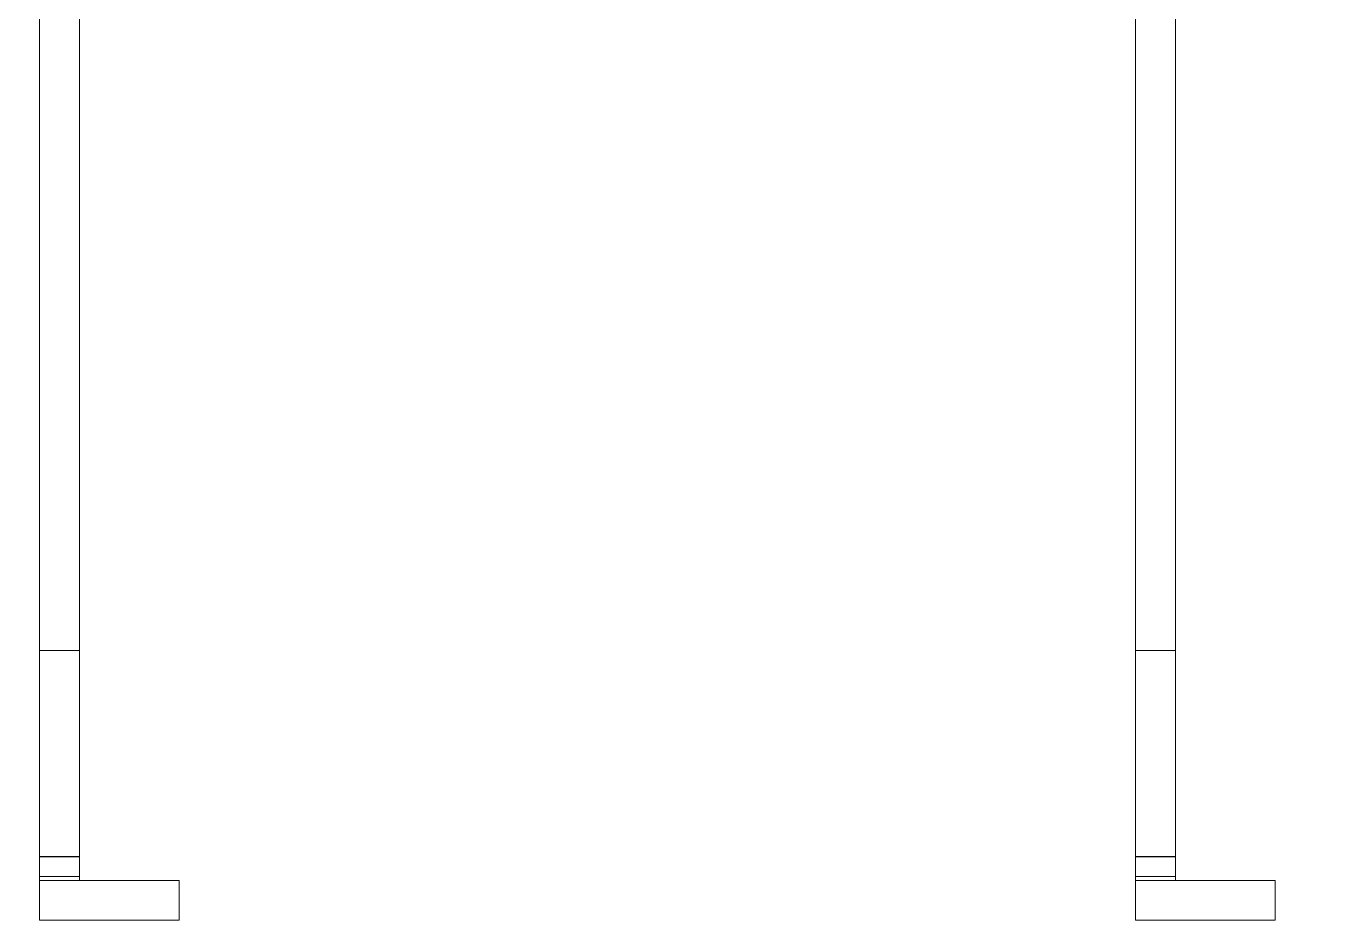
# Model space of a CAD drawing. Header units: millimetres. Extents: x -46169 to 237885, y -84465 to 18123.
# Drawn here: x 110306.4 to 110635.5, y -80952.7 to -80728 of the extents above; entities that cross this region are included whole.
import ezdxf

# ---------------------------------------------------------------- set-up
doc = ezdxf.new("R2010")
doc.units = ezdxf.units.MM
doc.header["$MEASUREMENT"] = 0
doc.linetypes.add('Wipeout_Contour', pattern=[1000, 0, -1000])
doc.layers.add('New_A-20-M_Floor_Slab', color=7, linetype='Continuous')
doc.layers.add('New_A-35-M_FFE_Fixed', color=7, linetype='Continuous')
doc.layers.add('New_A-35-M_FFE_Fixed_Pen_No__1', color=7, linetype='Continuous', lineweight=13)

# ---------------------------------------------------------------- blocks, each defined once
blk = doc.blocks.new('Section Elem_4_2', base_point=(64459.15, -84332.61))
at = {"color": 254, "linetype": 'Wipeout_Contour', "lineweight": 0, "ltscale": 25429937.22512363}
blk.add_wipeout([(110238.31, -80783.86), (110303.02, -80783.86), (110303.02, -80952.86), (110238.31, -80952.86), (110238.31, -80953.11), (121390.86, -80953.11), (121390.86, -80952.86), (121326.16, -80952.86), (121326.16, -80783.86), (121390.86, -80783.86), (121390.86, -80715.11), (121319.73, -80715.11), (121319.73, -80952.36), (121284.73, -80952.36), (121284.73, -80942.36), (121309.73, -80942.36), (121309.73, -80715.11), (121044.73, -80715.11), (121044.73, -80952.36), (121009.73, -80952.36), (121009.73, -80942.36), (121034.73, -80942.36), (121034.73, -80715.11), (120494.73, -80715.11), (120494.73, -80942.36), (120520.23, -80942.36), (120520.23, -80952.36), (120459.23, -80952.36), (120459.23, -80942.36), (120484.73, -80942.36), (120484.73, -80715.11), (119944.73, -80715.11), (119944.73, -80942.36), (119969.73, -80942.36), (119969.73, -80952.36), (119909.73, -80952.36), (119909.73, -80942.36), (119934.73, -80942.36), (119934.73, -80715.11), (119394.73, -80715.11), (119394.73, -80942.36), (119420.23, -80942.36), (119420.23, -80952.36), (119359.23, -80952.36), (119359.23, -80942.36), (119384.73, -80942.36), (119384.73, -80715.11), (118844.73, -80715.11), (118844.73, -80942.36), (118869.73, -80942.36), (118869.73, -80952.36), (118809.73, -80952.36), (118809.73, -80942.36), (118834.73, -80942.36), (118834.73, -80715.11), (118294.73, -80715.11), (118294.73, -80942.36), (118320.23, -80942.36), (118320.23, -80952.36), (118259.23, -80952.36), (118259.23, -80942.36), (118284.73, -80942.36), (118284.73, -80715.11), (117744.73, -80715.11), (117744.73, -80942.36), (117769.73, -80942.36), (117769.73, -80952.36), (117709.73, -80952.36), (117709.73, -80942.36), (117734.73, -80942.36), (117734.73, -80715.11), (117194.73, -80715.11), (117194.73, -80942.36), (117220.23, -80942.36), (117220.23, -80952.36), (117159.73, -80952.36), (117159.73, -80942.36), (117184.73, -80942.36), (117184.73, -80715.11), (116644.73, -80715.11), (116644.73, -80942.36), (116670.23, -80942.36), (116670.23, -80952.36), (116609.23, -80952.36), (116609.23, -80942.36), (116634.73, -80942.36), (116634.73, -80715.11), (116094.73, -80715.11), (116094.73, -80942.36), (116119.73, -80942.36), (116119.73, -80952.36), (116059.73, -80952.36), (116059.73, -80942.36), (116084.73, -80942.36), (116084.73, -80715.11), (115544.73, -80715.11), (115544.73, -80942.36), (115570.23, -80942.36), (115570.23, -80952.36), (115509.23, -80952.36), (115509.23, -80942.36), (115534.73, -80942.36), (115534.73, -80715.11), (114994.73, -80715.11), (114994.73, -80942.36), (115019.73, -80942.36), (115019.73, -80952.36), (114959.73, -80952.36), (114959.73, -80942.36), (114984.73, -80942.36), (114984.73, -80715.11), (114444.73, -80715.11), (114444.73, -80942.36), (114470.23, -80942.36), (114470.23, -80952.36), (114409.23, -80952.36), (114409.23, -80942.36), (114434.73, -80942.36), (114434.73, -80715.11), (113894.73, -80715.11), (113894.73, -80942.36), (113919.73, -80942.36), (113919.73, -80952.36), (113859.73, -80952.36), (113859.73, -80942.36), (113884.73, -80942.36), (113884.73, -80715.11), (113344.73, -80715.11), (113344.73, -80942.36), (113370.23, -80942.36), (113370.23, -80952.36), (113309.73, -80952.36), (113309.73, -80942.36), (113334.73, -80942.36), (113334.73, -80715.11), (112794.73, -80715.11), (112794.73, -80942.36), (112820.23, -80942.36), (112820.23, -80952.36), (112759.73, -80952.36), (112759.73, -80942.36), (112784.73, -80942.36), (112784.73, -80715.11), (112244.73, -80715.11), (112244.73, -80942.36), (112270.23, -80942.36), (112270.23, -80952.36), (112209.73, -80952.36), (112209.73, -80942.36), (112234.73, -80942.36), (112234.73, -80715.11), (111694.73, -80715.11), (111694.73, -80942.36), (111720.23, -80942.36), (111720.23, -80952.36), (111659.73, -80952.36), (111659.73, -80942.36), (111684.73, -80942.36), (111684.73, -80715.11), (111144.73, -80715.11), (111144.73, -80942.36), (111170.23, -80942.36), (111170.23, -80952.36), (111109.23, -80952.36), (111109.23, -80942.36), (111134.73, -80942.36), (111134.73, -80715.11), (110594.73, -80715.11), (110594.73, -80942.36), (110619.73, -80942.36), (110619.73, -80952.36), (110584.73, -80952.36), (110584.73, -80715.11), (110319.73, -80715.11), (110319.73, -80942.36), (110344.73, -80942.36), (110344.73, -80952.36), (110309.73, -80952.36), (110309.73, -80715.11), (110238.31, -80715.11)], dxfattribs=at).dxf.layer = 'New_A-20-M_Floor_Slab'
blk = doc.blocks.new('Section Elem_13_2', base_point=(64459.15, -84332.61))
at = {"color": 254, "linetype": 'Wipeout_Contour', "lineweight": 0, "ltscale": 547775.403404}
blk.add_wipeout([(110584.73, -80884.65), (110594.73, -80884.65), (110594.73, -80651.97), (110584.73, -80651.97)], dxfattribs=at).dxf.layer = 'New_A-35-M_FFE_Fixed'
at = {"color": 254, "linetype": 'Wipeout_Contour', "lineweight": 0, "ltscale": 547198.750142}
blk.add_wipeout([(110309.73, -80895.1), (110309.73, -80904.95), (110319.73, -80904.95), (110319.73, -80895.1)], dxfattribs=at).dxf.layer = 'New_A-35-M_FFE_Fixed'
at = {"color": 254, "linetype": 'Wipeout_Contour', "lineweight": 0, "ltscale": 548086.17189}
blk.add_wipeout([(110584.73, -80904.95), (110594.73, -80904.95), (110594.73, -80895.1), (110584.73, -80895.1)], dxfattribs=at).dxf.layer = 'New_A-35-M_FFE_Fixed'
at = {"color": 254, "linetype": 'Wipeout_Contour', "lineweight": 0, "ltscale": 547290.985961}
blk.add_wipeout([(110309.73, -80938.58), (110309.73, -80939.44), (110319.73, -80939.44), (110319.73, -80938.58)], dxfattribs=at).dxf.layer = 'New_A-35-M_FFE_Fixed'
at = {"color": 254, "linetype": 'Wipeout_Contour', "lineweight": 0, "ltscale": 548173.432634}
blk.add_wipeout([(110594.73, -80937.2), (110594.73, -80936.74), (110584.73, -80936.74), (110584.73, -80937.2)], dxfattribs=at).dxf.layer = 'New_A-35-M_FFE_Fixed'
at = {"color": 254, "linetype": 'Wipeout_Contour', "lineweight": 0, "ltscale": 547351.048576}
blk.add_wipeout([(110309.73, -80952.36), (110344.73, -80952.36), (110344.73, -80942.36), (110309.73, -80942.36)], dxfattribs=at).dxf.layer = 'New_A-35-M_FFE_Fixed'
at = {"color": 254, "linetype": 'Wipeout_Contour', "lineweight": 0, "ltscale": 548238.324119}
blk.add_wipeout([(110584.73, -80952.36), (110619.73, -80952.36), (110619.73, -80942.36), (110584.73, -80942.36)], dxfattribs=at).dxf.layer = 'New_A-35-M_FFE_Fixed'
at = {"layer": 'New_A-35-M_FFE_Fixed_Pen_No__1', "linetype": 'Continuous'}
for p, q in [((110344.73, -80952.36), (110344.73, -80942.36)), ((110619.73, -80952.36), (110619.73, -80942.36)), ((110344.73, -80952.36), (110309.73, -80952.36)), ((110619.73, -80952.36), (110584.73, -80952.36))]:
    blk.add_line(p, q, dxfattribs=at)
at = {"color": 254, "linetype": 'Wipeout_Contour', "lineweight": 0, "ltscale": 547174.744228}
blk.add_wipeout([(110309.73, -80884.65), (110309.73, -80895.1), (110319.73, -80895.1), (110319.73, -80884.65)], dxfattribs=at).dxf.layer = 'New_A-35-M_FFE_Fixed'
at = {"color": 254, "linetype": 'Wipeout_Contour', "lineweight": 0, "ltscale": 548062.204847}
blk.add_wipeout([(110594.73, -80884.65), (110584.73, -80884.65), (110584.73, -80895.1), (110594.73, -80895.1)], dxfattribs=at).dxf.layer = 'New_A-35-M_FFE_Fixed'
at = {"color": 254, "linetype": 'Wipeout_Contour', "lineweight": 0, "ltscale": 547220.968513}
blk.add_wipeout([(110309.73, -80904.95), (110309.73, -80913.88), (110319.73, -80913.88), (110319.73, -80904.95)], dxfattribs=at).dxf.layer = 'New_A-35-M_FFE_Fixed'
at = {"color": 254, "linetype": 'Wipeout_Contour', "lineweight": 0, "ltscale": 548108.354289}
blk.add_wipeout([(110594.73, -80913.88), (110594.73, -80904.95), (110584.73, -80904.95), (110584.73, -80913.88)], dxfattribs=at).dxf.layer = 'New_A-35-M_FFE_Fixed'
at = {"color": 254, "linetype": 'Wipeout_Contour', "lineweight": 0, "ltscale": 548174.712884}
blk.add_wipeout([(110584.73, -80937.82), (110594.73, -80937.82), (110594.73, -80937.2), (110584.73, -80937.2)], dxfattribs=at).dxf.layer = 'New_A-35-M_FFE_Fixed'
at = {"color": 254, "linetype": 'Wipeout_Contour', "lineweight": 0, "ltscale": 547293.118428}
blk.add_wipeout([(110309.73, -80939.44), (110309.73, -80940.38), (110319.73, -80940.38), (110319.73, -80939.44)], dxfattribs=at).dxf.layer = 'New_A-35-M_FFE_Fixed'
at = {"layer": 'New_A-35-M_FFE_Fixed_Pen_No__1', "linetype": 'Continuous'}
for p, q in [((110584.73, -80884.65), (110584.73, -80651.97)), ((110594.73, -80884.65), (110594.73, -80651.97)), ((110594.73, -80884.65), (110584.73, -80884.65)), ((110584.73, -80895.1), (110584.73, -80884.65)), ((110594.73, -80895.1), (110594.73, -80884.65)), ((110309.73, -80895.1), (110309.73, -80904.95)), ((110319.73, -80895.1), (110319.73, -80904.95)), ((110584.73, -80904.95), (110584.73, -80895.1)), ((110594.73, -80904.95), (110594.73, -80895.1))]:
    blk.add_line(p, q, dxfattribs=at)
at = {"color": 254, "linetype": 'Wipeout_Contour', "lineweight": 0, "ltscale": 546732.34838}
blk.add_wipeout([(110319.73, -80520.48), (110309.73, -80520.48), (110309.73, -80884.65), (110319.73, -80884.65)], dxfattribs=at).dxf.layer = 'New_A-35-M_FFE_Fixed'
at = {"color": 254, "linetype": 'Wipeout_Contour', "lineweight": 0, "ltscale": 547240.688771}
blk.add_wipeout([(110309.73, -80913.88), (110309.73, -80921.62), (110319.73, -80921.62), (110319.73, -80913.88)], dxfattribs=at).dxf.layer = 'New_A-35-M_FFE_Fixed'
at = {"color": 254, "linetype": 'Wipeout_Contour', "lineweight": 0, "ltscale": 548128.042621}
blk.add_wipeout([(110594.73, -80921.62), (110594.73, -80913.88), (110584.73, -80913.88), (110584.73, -80921.62)], dxfattribs=at).dxf.layer = 'New_A-35-M_FFE_Fixed'
at = {"color": 254, "linetype": 'Wipeout_Contour', "lineweight": 0, "ltscale": 547289.066804}
blk.add_wipeout([(110309.73, -80937.82), (110309.73, -80938.58), (110319.73, -80938.58), (110319.73, -80937.82)], dxfattribs=at).dxf.layer = 'New_A-35-M_FFE_Fixed'
at = {"color": 254, "linetype": 'Wipeout_Contour', "lineweight": 0, "ltscale": 548178.258392}
blk.add_wipeout([(110594.73, -80939.44), (110594.73, -80938.58), (110584.73, -80938.58), (110584.73, -80939.44)], dxfattribs=at).dxf.layer = 'New_A-35-M_FFE_Fixed'
at = {"color": 254, "linetype": 'Wipeout_Contour', "lineweight": 0, "ltscale": 547297.719504}
blk.add_wipeout([(110309.73, -80941.36), (110309.73, -80942.36), (110319.73, -80942.36), (110319.73, -80941.36)], dxfattribs=at).dxf.layer = 'New_A-35-M_FFE_Fixed'
at = {"layer": 'New_A-35-M_FFE_Fixed_Pen_No__1', "linetype": 'Continuous'}
for p, q in [((110309.73, -80651.97), (110309.73, -80884.65)), ((110319.73, -80651.97), (110319.73, -80884.65)), ((110309.73, -80884.65), (110309.73, -80895.1)), ((110309.73, -80884.65), (110319.73, -80884.65)), ((110319.73, -80884.65), (110319.73, -80895.1)), ((110309.73, -80904.95), (110309.73, -80913.88)), ((110319.73, -80904.95), (110319.73, -80913.88)), ((110584.73, -80913.88), (110584.73, -80904.95)), ((110594.73, -80913.88), (110594.73, -80904.95))]:
    blk.add_line(p, q, dxfattribs=at)
at = {"color": 254, "linetype": 'Wipeout_Contour', "lineweight": 0, "ltscale": 547257.280106}
blk.add_wipeout([(110319.73, -80921.62), (110309.73, -80921.62), (110309.73, -80927.91), (110319.73, -80927.91)], dxfattribs=at).dxf.layer = 'New_A-35-M_FFE_Fixed'
at = {"color": 254, "linetype": 'Wipeout_Contour', "lineweight": 0, "ltscale": 548144.607097}
blk.add_wipeout([(110594.73, -80927.91), (110594.73, -80921.62), (110584.73, -80921.62), (110584.73, -80927.91)], dxfattribs=at).dxf.layer = 'New_A-35-M_FFE_Fixed'
at = {"color": 254, "linetype": 'Wipeout_Contour', "lineweight": 0, "ltscale": 547286.152379}
blk.add_wipeout([(110309.73, -80936.74), (110309.73, -80937.2), (110319.73, -80937.2), (110319.73, -80936.74)], dxfattribs=at).dxf.layer = 'New_A-35-M_FFE_Fixed'
at = {"color": 254, "linetype": 'Wipeout_Contour', "lineweight": 0, "ltscale": 548176.342342}
blk.add_wipeout([(110594.73, -80937.82), (110584.73, -80937.82), (110584.73, -80938.58), (110594.73, -80938.58)], dxfattribs=at).dxf.layer = 'New_A-35-M_FFE_Fixed'
at = {"color": 254, "linetype": 'Wipeout_Contour', "lineweight": 0, "ltscale": 547295.382259}
blk.add_wipeout([(110309.73, -80940.38), (110309.73, -80941.36), (110319.73, -80941.36), (110319.73, -80940.38)], dxfattribs=at).dxf.layer = 'New_A-35-M_FFE_Fixed'
at = {"layer": 'New_A-35-M_FFE_Fixed_Pen_No__1', "linetype": 'Continuous'}
for p, q in [((110309.73, -80913.88), (110309.73, -80921.62)), ((110319.73, -80913.88), (110319.73, -80921.62)), ((110584.73, -80921.62), (110584.73, -80913.88)), ((110594.73, -80921.62), (110594.73, -80913.88)), ((110309.73, -80940.38), (110309.73, -80941.36)), ((110309.73, -80941.36), (110309.73, -80942.36)), ((110309.73, -80941.36), (110319.73, -80941.36)), ((110319.73, -80940.38), (110319.73, -80941.36)), ((110319.73, -80941.36), (110319.73, -80942.36)), ((110309.73, -80952.36), (110309.73, -80942.36)), ((110344.73, -80942.36), (110309.73, -80942.36))]:
    blk.add_line(p, q, dxfattribs=at)
at = {"color": 254, "linetype": 'Wipeout_Contour', "lineweight": 0, "ltscale": 548157.517756}
blk.add_wipeout([(110594.73, -80927.91), (110584.73, -80927.91), (110584.73, -80932.55), (110594.73, -80932.55)], dxfattribs=at).dxf.layer = 'New_A-35-M_FFE_Fixed'
at = {"color": 254, "linetype": 'Wipeout_Contour', "lineweight": 0, "ltscale": 547287.434705}
blk.add_wipeout([(110309.73, -80937.2), (110309.73, -80937.82), (110319.73, -80937.82), (110319.73, -80937.2)], dxfattribs=at).dxf.layer = 'New_A-35-M_FFE_Fixed'
at = {"color": 254, "linetype": 'Wipeout_Contour', "lineweight": 0, "ltscale": 548172.550786}
blk.add_wipeout([(110594.73, -80936.74), (110594.73, -80936.45), (110584.73, -80936.45), (110584.73, -80936.74)], dxfattribs=at).dxf.layer = 'New_A-35-M_FFE_Fixed'
at = {"color": 254, "linetype": 'Wipeout_Contour', "lineweight": 0, "ltscale": 548180.387408}
blk.add_wipeout([(110594.73, -80940.38), (110594.73, -80939.44), (110584.73, -80939.44), (110584.73, -80940.38)], dxfattribs=at).dxf.layer = 'New_A-35-M_FFE_Fixed'
at = {"layer": 'New_A-35-M_FFE_Fixed_Pen_No__1', "linetype": 'Continuous'}
for p, q in [((110584.73, -80927.91), (110584.73, -80921.62)), ((110594.73, -80927.91), (110594.73, -80921.62)), ((110309.73, -80938.58), (110309.73, -80939.44)), ((110319.73, -80938.58), (110319.73, -80939.44)), ((110309.73, -80939.44), (110309.73, -80940.38)), ((110319.73, -80939.44), (110319.73, -80940.38))]:
    blk.add_line(p, q, dxfattribs=at)
at = {"color": 254, "linetype": 'Wipeout_Contour', "lineweight": 0, "ltscale": 548170.855243}
blk.add_wipeout([(110594.73, -80936.36), (110594.73, -80935.4), (110584.73, -80935.4), (110584.73, -80936.36)], dxfattribs=at).dxf.layer = 'New_A-35-M_FFE_Fixed'
at = {"color": 254, "linetype": 'Wipeout_Contour', "lineweight": 0, "ltscale": 547284.81881}
blk.add_wipeout([(110309.73, -80936.45), (110319.73, -80936.45), (110319.73, -80936.36), (110309.73, -80936.36)], dxfattribs=at).dxf.layer = 'New_A-35-M_FFE_Fixed'
at = {"color": 254, "linetype": 'Wipeout_Contour', "lineweight": 0, "ltscale": 548184.981037}
blk.add_wipeout([(110594.73, -80941.36), (110584.73, -80941.36), (110584.73, -80942.36), (110594.73, -80942.36)], dxfattribs=at).dxf.layer = 'New_A-35-M_FFE_Fixed'
at = {"color": 254, "linetype": 'Wipeout_Contour', "lineweight": 0, "ltscale": 547285.269101}
blk.add_wipeout([(110309.73, -80936.45), (110309.73, -80936.74), (110319.73, -80936.74), (110319.73, -80936.45)], dxfattribs=at).dxf.layer = 'New_A-35-M_FFE_Fixed'
at = {"color": 254, "linetype": 'Wipeout_Contour', "lineweight": 0, "ltscale": 548172.101224}
blk.add_wipeout([(110584.73, -80936.36), (110584.73, -80936.45), (110594.73, -80936.45), (110594.73, -80936.36)], dxfattribs=at).dxf.layer = 'New_A-35-M_FFE_Fixed'
at = {"color": 254, "linetype": 'Wipeout_Contour', "lineweight": 0, "ltscale": 548182.647575}
blk.add_wipeout([(110594.73, -80941.36), (110594.73, -80940.38), (110584.73, -80940.38), (110584.73, -80941.36)], dxfattribs=at).dxf.layer = 'New_A-35-M_FFE_Fixed'
at = {"layer": 'New_A-35-M_FFE_Fixed_Pen_No__1', "linetype": 'Continuous'}
for p, q in [((110584.73, -80937.82), (110584.73, -80937.2)), ((110584.73, -80938.58), (110584.73, -80937.82)), ((110584.73, -80939.44), (110584.73, -80938.58)), ((110594.73, -80937.82), (110594.73, -80937.2)), ((110594.73, -80938.58), (110594.73, -80937.82)), ((110594.73, -80939.44), (110594.73, -80938.58)), ((110584.73, -80940.38), (110584.73, -80939.44)), ((110584.73, -80941.36), (110584.73, -80940.38)), ((110594.73, -80941.36), (110584.73, -80941.36)), ((110584.73, -80942.36), (110584.73, -80941.36)), ((110594.73, -80940.38), (110594.73, -80939.44)), ((110594.73, -80941.36), (110594.73, -80940.38)), ((110594.73, -80942.36), (110594.73, -80941.36)), ((110584.73, -80952.36), (110584.73, -80942.36)), ((110619.73, -80942.36), (110584.73, -80942.36))]:
    blk.add_line(p, q, dxfattribs=at)
at = {"color": 254, "linetype": 'Wipeout_Contour', "lineweight": 0, "ltscale": 547279.069757}
blk.add_wipeout([(110309.73, -80932.55), (110309.73, -80935.4), (110319.73, -80935.4), (110319.73, -80932.55)], dxfattribs=at).dxf.layer = 'New_A-35-M_FFE_Fixed'
at = {"color": 254, "linetype": 'Wipeout_Contour', "lineweight": 0, "ltscale": 548166.361477}
blk.add_wipeout([(110584.73, -80932.55), (110584.73, -80935.4), (110594.73, -80935.4), (110594.73, -80932.55)], dxfattribs=at).dxf.layer = 'New_A-35-M_FFE_Fixed'
at = {"layer": 'New_A-35-M_FFE_Fixed_Pen_No__1', "linetype": 'Continuous'}
for p, q in [((110584.73, -80932.55), (110584.73, -80927.91)), ((110594.73, -80932.55), (110594.73, -80927.91)), ((110584.73, -80935.4), (110584.73, -80932.55)), ((110584.73, -80936.36), (110584.73, -80935.4)), ((110594.73, -80935.4), (110594.73, -80932.55)), ((110594.73, -80936.36), (110594.73, -80935.4)), ((110594.73, -80936.36), (110584.73, -80936.36)), ((110584.73, -80936.45), (110584.73, -80936.36)), ((110584.73, -80936.74), (110584.73, -80936.45)), ((110584.73, -80937.2), (110584.73, -80936.74)), ((110594.73, -80936.45), (110594.73, -80936.36)), ((110594.73, -80936.74), (110594.73, -80936.45)), ((110594.73, -80937.2), (110594.73, -80936.74))]:
    blk.add_line(p, q, dxfattribs=at)
at = {"color": 254, "linetype": 'Wipeout_Contour', "lineweight": 0, "ltscale": 547270.211698}
blk.add_wipeout([(110309.73, -80927.91), (110309.73, -80932.55), (110319.73, -80932.55), (110319.73, -80927.91)], dxfattribs=at).dxf.layer = 'New_A-35-M_FFE_Fixed'
at = {"color": 254, "linetype": 'Wipeout_Contour', "lineweight": 0, "ltscale": 547283.570809}
blk.add_wipeout([(110309.73, -80935.4), (110309.73, -80936.36), (110319.73, -80936.36), (110319.73, -80935.4)], dxfattribs=at).dxf.layer = 'New_A-35-M_FFE_Fixed'
at = {"layer": 'New_A-35-M_FFE_Fixed_Pen_No__1', "linetype": 'Continuous'}
for p, q in [((110309.73, -80921.62), (110309.73, -80927.91)), ((110319.73, -80921.62), (110319.73, -80927.91)), ((110309.73, -80927.91), (110309.73, -80932.55)), ((110319.73, -80927.91), (110319.73, -80932.55)), ((110309.73, -80932.55), (110309.73, -80935.4)), ((110309.73, -80935.4), (110309.73, -80936.36)), ((110319.73, -80932.55), (110319.73, -80935.4)), ((110319.73, -80935.4), (110319.73, -80936.36)), ((110309.73, -80936.36), (110309.73, -80936.45)), ((110309.73, -80936.36), (110319.73, -80936.36)), ((110309.73, -80936.45), (110309.73, -80936.74)), ((110309.73, -80936.74), (110309.73, -80937.2)), ((110309.73, -80937.2), (110309.73, -80937.82)), ((110309.73, -80937.82), (110309.73, -80938.58)), ((110319.73, -80936.36), (110319.73, -80936.45)), ((110319.73, -80936.45), (110319.73, -80936.74)), ((110319.73, -80936.74), (110319.73, -80937.2)), ((110319.73, -80937.2), (110319.73, -80937.82)), ((110319.73, -80937.82), (110319.73, -80938.58))]:
    blk.add_line(p, q, dxfattribs=at)

msp = doc.modelspace()

# ---------------------------------------------------------------- block references
at = {"layer": 'New_A-20-M_Floor_Slab'}
msp.add_blockref('Section Elem_4_2', (64459.15, -84332.61), dxfattribs=at)

# ---------------------------------------------------------------- next in the draw order: block references
at = {"layer": 'New_A-35-M_FFE_Fixed'}
msp.add_blockref('Section Elem_13_2', (64459.15, -84332.61), dxfattribs=at)

doc.saveas('drawing.dxf')
